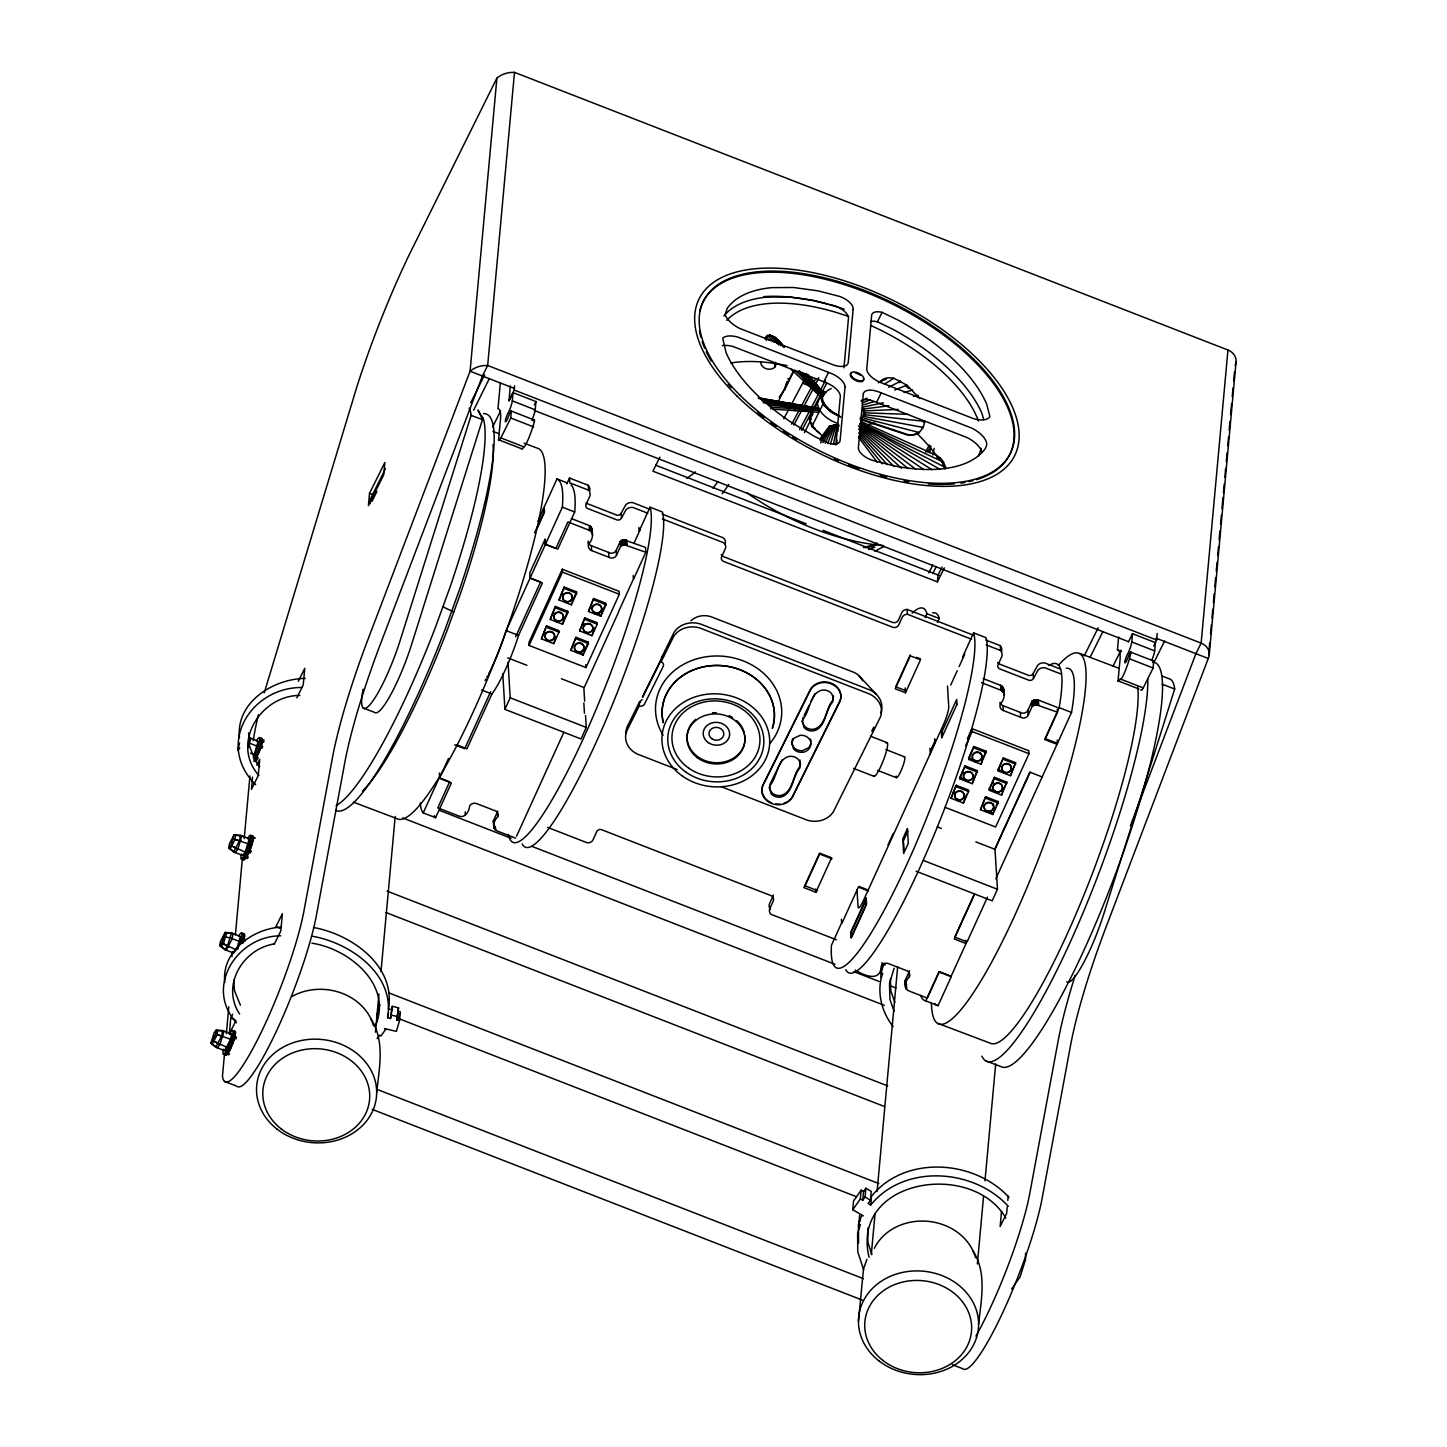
<?xml version="1.0" encoding="UTF-8"?>
<svg xmlns="http://www.w3.org/2000/svg" width="1447" height="1447" viewBox="0 0 1447 1447"><rect width="100%" height="100%" fill="white"/><g stroke="black" fill="none" stroke-linecap="round" stroke-linejoin="round"><path stroke-width="1.5" d="M592.275 530.452L589.472 525.659L571.475 518.605M633.732 578.764L645.778 552.266L624.145 544.633L620.6 546.224L616.531 555.196A5.101 4.757 -3.5 0 1 608.916 557.294L591.642 550.565A5.589 5.209 -3.5 0 1 588.495 544.289C591.805 540.961 595.151 532.677 589.182 530.235L567.911 521.951L555.847 548.449L545.302 544.343L545.013 539.496M1003.947 690.4L1001.143 685.607L983.146 678.553M1057.232 740.159L1057.431 743.396L1045.403 738.712L1057.468 712.213L1035.817 704.58L1032.29 706.172L1028.202 715.144A5.101 4.757 -3.5 0 1 1020.605 717.242L1003.314 710.531A5.589 5.209 -3.5 0 1 1000.166 704.237C1003.549 700.945 1006.805 692.625 1000.854 690.183L981.518 682.658M833.526 695.935L832.749 700.384C825.351 708.542 826.11 727.081 813.087 729.306A9.496 8.194 5.2 0 1 804.243 725.869L802.398 721.818L803.175 717.368M533.201 420.824C538.628 412.829 525.713 448.823 523.778 446.816A8.176 1.32 -68.7 0 1 521.481 448.679L498.582 439.779A8.176 1.32 -68.7 0 0 500.879 437.916L510.755 418.02L511.352 410.659M511.388 411.111L534.287 420.028M1138.861 688.953L1118.043 680.85A8.176 1.32 -68.7 0 0 1120.34 678.987C1123.686 680.397 1135.533 640.876 1129.004 654.731A10.183 1.646 -68.7 0 1 1126.725 660.465A5.698 0.922 -68.7 0 1 1124.771 662.057A5.698 0.922 -68.7 0 1 1127.267 654.695A8.935 1.429 -68.7 0 0 1131.789 641.962L1132.531 633.714L1155.429 642.631L1154.67 650.879A8.935 1.429 -68.7 0 1 1151.667 660.483M1140.941 689.749A8.176 1.32 -68.7 0 0 1143.239 687.886L1153.114 668.008L1153.693 660.646M838.392 426.539L838.518 424.839L837.307 424.785L829.131 426.467L820.105 438.694M224.502 1053.85L222.458 1076.261A106.897 17.183 -68.7 0 0 259.212 1036.396A106.897 17.183 -68.7 0 0 303.617 912.75L332.141 759.386A174.382 28.036 -68.7 0 1 370.269 633.442L470.076 371.21L496.9 78.12A24.002 20.674 5.2 0 1 514.499 72.368L1227.96 350.029A13.529 11.666 5.2 0 1 1235.087 365.386M226.347 1033.664L228.825 1006.768M235.373 935.051L242.354 858.831M244.199 838.663L249.951 775.899M252.556 777.148L251.452 789.284L258.235 775.592L259.718 759.404L256.806 765.282M232.678 1014.202L230.778 1018.019L229.313 1034.008L235.933 1020.678M369.528 493.355L368.406 505.672L383.744 474.761L384.866 462.461L369.528 493.355L373.652 494.964M370.161 503.646L370.631 498.546L385.445 468.719M375.442 1032.199L378.951 993.98M380.995 971.516L395.194 816.452M376.672 1092.521C379.241 1067.868 385.246 1041.352 371.011 1018.959M377.07 1038.584L379.53 1035.238L380.868 1035.998L385.788 1029.287L384.432 1028.546L396.388 1031.385L399.517 1020.605L396.767 1019.936L398.54 1007.836L392.318 1006.352L390.545 1018.453L387.579 1017.747L387.977 1013.352M390.545 1018.453L392.318 1006.352M396.767 1019.936L398.54 1007.836M399.517 1020.605L400.331 1011.797L397.581 1011.146M514.499 72.368L487.675 365.476L482.43 376.021L382.641 638.254A174.382 28.036 -68.7 0 0 344.495 764.197L315.989 917.561A106.897 17.183 -68.7 0 1 276.25 1031.494A106.897 17.183 -68.7 0 1 236.874 1086.227L224.502 1081.415M500.336 383.021L497.967 408.832A73.743 11.847 -68.7 0 1 500.137 422.759L498.582 439.779M510.339 385.879L508.964 400.946L513.07 392.643L535.969 401.561L535.209 409.808A8.935 1.429 -68.7 0 1 531.827 420.281M511.279 410.622L509.525 413.661A10.183 1.646 -68.7 0 1 507.264 419.395A5.698 0.922 -68.7 0 1 505.31 421.005A5.698 0.922 -68.7 0 1 507.788 413.625A8.935 1.429 -68.7 0 0 512.31 400.891L513.07 392.643M508.982 400.584L514.228 390.039L514.607 385.824M677.178 769.551L637.331 754.05A21.904 18.865 5.2 0 1 626.696 731.115L639.212 705.901L639.574 701.849L642.179 699.552M639.212 705.901A4.015 3.455 5.2 0 0 644.458 704.183L663.232 666.38A4.015 3.455 5.2 0 0 661.098 661.785L661.478 657.734L673.995 632.52A21.904 18.865 5.2 0 1 700.276 623.946L870.135 690.056A21.904 18.865 5.2 0 1 880.771 712.991M760.688 361.967A8.284 7.145 5.2 0 0 765.734 368.587A8.284 7.145 5.2 0 0 774.67 367.411L775.122 362.311M835.878 445.043L840.363 396.134A16.315 7.85 26.4 0 0 826.092 382.695L733.43 346.629A21.054 10.147 26.4 0 0 722.27 345.67M843.945 367.791L848.412 318.901A14.018 6.747 26.4 0 0 833.273 305.426L813.323 300.289L788.886 296.961L767.453 297.069A147.178 70.903 26.4 0 0 723.844 316.061M863.678 1269.96L857.782 1251.872L857.601 1233.405L860.368 1224.614L858.795 1224.271L861.562 1215.48L863.135 1215.824L852.753 1209.746L853.567 1200.938L861.146 1190.139L863.533 1191.55L862.738 1200.341L860.35 1198.93L861.146 1190.139M881.947 964.154L881.151 972.945L882.706 973.306C876.195 991.141 881.512 1012.086 893.179 1026.628M858.795 1224.271L859.608 1215.48M862.738 1200.341L865.053 1197.031L865.867 1188.24L871.257 1191.406L870.461 1200.196L868.128 1203.506L870.714 1205.025C904.194 1163.569 973.722 1168.398 1008.306 1206.31M858.451 1321.292L863.497 1268.965L866.934 1259.324M870.714 1205.025L871.528 1196.235C905.008 1154.778 974.536 1159.59 1009.102 1197.519M871.311 1254.549L875.019 1214.105M877.081 1191.623L897.646 966.903M659.886 457.143L652.923 471.179L937.385 581.875L938.018 575.092L941.997 567.061M977.376 1263.936L983.544 1196.524M984.991 1180.788L995.681 1063.943M978.606 1324.276C981.156 1299.623 987.18 1273.107 972.945 1250.714M1001.523 1211.356L1000.148 1226.513L1006.624 1213.454L1007.221 1206.961M1007.817 1200.467L1008.215 1196.126M1118.043 680.85L1119.616 663.829A73.743 11.847 -68.7 0 0 1117.428 649.902L1118.621 637.006M1153.784 645.941L1156.587 640.008L1157.184 633.442M1227.96 350.029L1201.137 643.119L1195.909 653.664L1130.433 825.694M1208.878 651.765L1209.692 642.812M1210.524 633.858L1211.338 624.923M1211.953 618.213L1212.767 609.259M1213.382 602.549L1214.196 593.596M1214.811 586.885L1215.643 577.932M1216.24 571.221L1217.072 562.268M1217.687 555.558L1218.501 546.604M1219.116 539.894L1219.93 530.94M1220.544 524.23L1221.377 515.295M1221.973 508.584L1223.004 497.388M1223.42 492.921L1224.234 483.967M1224.849 477.257L1225.663 468.303M1226.278 461.593L1227.092 452.64M1227.707 445.929L1228.539 436.976M1229.154 430.265L1229.968 421.312M1230.583 414.602L1231.614 403.424M1232.229 396.713L1233.043 387.76M1233.658 381.049L1234.472 372.096M1209.222 655.202L1236.1 361.551M836.619 444.428L837.035 440.069M837.885 431.369L838.518 424.839L838.537 426.539M642.685 697.291L661.406 659.579M787.385 405.359L787.656 403.369L792.63 404.672L795.633 408.922L794.946 410.659M244.055 856.009L233.672 851.957L228.753 848.123L229.313 844.017L234.107 834.792L240.365 835.299L249.282 838.754L245.212 852.229L242.571 855.43M228.753 848.123L230.851 845.573L234.107 834.792M219.817 945.741L221.916 943.191L236.277 949.865L233.636 953.048L224.737 949.594L219.817 945.741L220.378 941.635L225.171 932.411L231.448 932.917L240.347 936.39L237.109 947.785M235.029 839.477L235.59 835.371L241.848 835.878L237.796 849.353L235.156 852.536L230.236 848.702L235.029 839.477L241.143 841.014M250.783 738.259L248.396 747.556M221.916 943.191L225.171 932.411M226.184 1051.246L215.802 1047.212L210.882 1043.377L214.138 1032.597L216.254 1030.047L222.512 1030.553L232.895 1034.587M240.365 835.299L239.659 840.436L233.672 851.957M210.882 1043.377L215.675 1034.153L216.254 1030.047M217.159 1034.732L217.737 1030.608L223.996 1031.132L219.926 1044.607L217.285 1047.791L212.365 1043.956L217.159 1034.732L223.272 1036.269M224.737 949.594L227.378 946.392L231.448 932.917M232.207 938.651L232.931 933.496L226.673 932.989L223.417 943.77L221.301 946.32L226.22 950.173L232.207 938.651L224.611 936.535M222.512 1030.553L221.789 1035.69L215.802 1047.212M231.411 1034.008L230.688 1039.145L224.701 1050.667M929.697 452.929L930.801 446.11M787.349 405.377L787.656 403.369L786.535 403.659M762.081 400.602L762.406 398.594L759.132 398.649M762.044 400.602L762.406 398.594L768.122 401.904L771.468 407.24L770.799 408.976M762.406 400.692L762.786 398.703M789.646 405.395L790.008 403.406M932.899 454.991L934.165 448.389M833.526 444.283L837.307 424.785L837.451 426.503M758.192 397.871L817.139 408.072L818.803 409.049L819.111 412.341L772.987 409.139M376.527 1016.355L379.946 1004.562M375.714 1025.145C392.517 984.43 348.817 948.726 311.955 943.191M387.579 1017.747C395.393 974.717 350.59 942.974 312.679 936.299M398.45 1018.272L399.698 1013.967M830.524 444.03L836.077 424.803M768.791 405.287L769.352 403.424L768.737 405.232M818.26 410.912L818.803 409.049L763.907 401.307M818.604 411.364L818.803 409.049M894.174 968.188L889.489 983.381L889.941 999.407L894.083 1011.218M469.099 408.09A145.677 25.775 -69.3 0 1 471.125 415.361L400.313 639.99A59.001 10.436 -69.3 0 1 371.807 702.41A59.001 10.436 -69.3 0 1 363.088 689.206M478.125 409.899L482.466 419.648L411.653 644.277A59.001 10.436 -69.3 0 1 374.52 712.34L363.179 708.053M860.061 1219.333L858.397 1224.614L858.596 1243.063M1161.941 676.038L1170.352 679.222A145.677 25.775 -69.3 0 1 1174.693 688.989L1103.88 913.6A59.001 10.436 -69.3 0 1 1066.765 981.681M792.576 738.73L791.798 743.179L793.643 747.231A9.496 8.194 5.2 0 0 802.488 750.686L808.909 747.647L811.025 743.36M770.455 405.196L819.49 410.007L818.839 411.816L819.165 409.483L763.112 402.664M818.55 411.292L819.165 409.483M822.493 436.053L811.876 426.558L809.434 419.214L812.997 414.222M818.405 400.367L817.338 403.261C818.966 413.589 828.408 420.1 837.596 423.41M817.139 408.072L814.625 408.741L821.57 394L827.141 390.943M862.213 420.733L861.037 423.338M827.72 443.614L834.865 424.912L835.281 426.594L834.865 424.912M514.011 388.302L470.076 371.21A24.002 20.674 5.2 0 1 487.675 365.476L1201.137 643.119A13.529 11.666 5.2 0 1 1208.263 658.475L1108.474 920.708A174.382 28.036 -68.7 0 0 1070.328 1046.651L1041.822 1200.015A106.897 17.183 -68.7 0 1 1002.084 1313.966A106.897 17.183 -68.7 0 1 962.707 1368.699L952.397 1364.684M819.111 412.341L819.49 410.007M239.605 743.053L237.688 750.505L239.786 747.954M254.147 754.611L258.217 741.135L249.3 737.681L248.595 742.817L258.977 746.851M567.296 482.936L556.986 478.921L543.33 508.964L543.584 513.106L534.54 532.948M537.922 521.209L544.217 507.409L544.506 512.256L537.325 528.046M566.808 483.895L569.485 478.016L588.314 485.324A7.995 7.452 -3.5 0 1 589.707 490.913M423.229 812.888L439.038 778.16L451.392 782.972L435.601 817.7L423.229 812.888A158.193 25.431 -68.7 0 1 420.317 802.904M488.598 674.013A51.17 8.23 -68.7 0 0 506.179 630.621L562.34 507.192A203.032 32.63 -68.7 0 0 560.93 483.804A202.743 32.576 -68.7 0 0 556.986 478.921M515.675 838.157L497.28 831.012C491.148 828.751 493.952 820.16 497.696 816.832A5.101 4.757 -3.5 0 0 494.006 810.338L476.714 803.61A5.589 5.209 -3.5 0 0 469.66 805.925C469.334 810.971 465.048 818.55 459.079 816.126L437.79 807.86L449.655 781.778L439.671 777.907L448.534 758.445M490.605 691.793L464.704 748.714L454.72 744.843M515.602 636.897L540.581 582.001L530.036 577.896M571.04 484.908A202.743 32.576 -68.7 0 1 573.283 488.598A203.032 32.63 -68.7 0 1 574.712 512.003L557.837 549.082L545.483 544.271L545.157 539.134L529.747 573.048L530.054 578.167L542.408 582.978L518.551 635.432A51.17 8.23 -68.7 0 1 491.908 693.981L466.947 748.786L456.655 744.789M562.286 569.214L528.915 642.54L529.096 645.452L585.963 667.592L619.334 594.265L619.153 591.335L562.286 569.214L562.467 572.126L529.096 645.452M585.547 715.578L586.27 727.407L581.007 738.965L504.931 709.374L510.194 697.798L508.042 662.31M546.568 625.864L541.413 638.851L553.713 643.644L558.958 632.122L558.868 630.657L546.568 625.864L541.413 638.851M555.395 606.456L550.24 619.443L562.557 624.236L567.803 612.714L567.712 611.249L555.395 606.456L550.24 619.443M564.221 587.048L559.067 600.035L571.384 604.828L576.63 593.306L576.539 591.841L564.221 587.048L559.067 600.035M556.028 636.897L553.713 643.644M564.059 619.244L562.557 624.236M564.873 617.489L567.712 611.249M572.108 601.608L576.539 591.841M575.978 637.313L570.823 650.3L583.141 655.093L588.386 643.571L588.296 642.106L575.978 637.313L570.823 650.3M584.823 617.905L579.668 630.892L591.968 635.685L597.213 624.163L597.123 622.698L584.823 617.905L579.668 630.892M593.65 598.497L588.495 611.484L600.812 616.277L606.058 604.756L605.967 603.29L593.65 598.497L588.495 611.484M616.531 555.196L616.223 550.33L620.311 541.359L623.856 539.767L645.489 547.4L645.778 552.266M494.169 823.904L493.3 820.955L497.388 811.984A5.101 4.757 -3.5 0 0 497.714 810.971M583.901 651.783L588.296 642.106M594.789 627.853L591.968 635.685M601.59 612.895L605.081 605.208M522.186 843.945A183.009 29.41 -68.7 0 0 607.197 717.133A183.009 29.41 -68.7 0 0 662.4 512.003L650.047 507.192L639.068 531.284L638.851 527.522M634.003 543.222L640.37 529.222M516.579 836.167L563.86 732.272M584.226 687.542L618.466 612.316M618.556 611.701L633.424 579.035L633.207 575.526M925.158 617.634L926.948 613.709L939.302 618.52L937.511 622.445M910.235 654.912L895.729 686.782L906.039 690.78M905.496 692.769L920.491 659.796L910.29 655.817L895.277 688.79L905.496 692.769L905.189 687.904M815.891 892.274L831.591 857.782L819.599 853.115L803.899 887.608L815.891 892.274L815.692 889.037M962.653 656.956L973.614 632.864L985.986 637.675A183.009 29.41 -68.7 0 1 930.783 842.805A183.009 29.41 -68.7 0 1 845.753 969.617M842.027 923.023L858.378 887.101L868.363 890.972M950.715 685.064L957.263 670.666M959.144 666.561L964.751 654.225M935.486 739.869L930.15 751.608L929.951 748.37M887.988 844.994L893.251 833.418M929.607 754.357L934.871 742.781L934.635 738.748M956.973 704.309L941.708 737.861L941.418 732.996L956.684 699.444L957.01 704.707M851.342 937.855L866.391 904.791L866.102 899.925L851.053 932.989L851.252 936.227M903.507 840.725L907.884 831.084M967.319 738.82L971.95 728.637L1028.817 750.758L1028.998 753.688L995.626 827.015L945.072 807.336M965.637 745.802L972.131 731.549L971.95 728.637M956.214 785.287L951.059 798.274L963.376 803.067L968.622 791.545L968.531 790.08L956.214 785.287L951.059 798.274M959.813 777.401L965.059 765.879L977.358 770.672L972.203 783.659L959.904 778.866L959.813 777.401L965.782 779.734A4.829 4.504 -3.5 0 0 973.108 775.899A4.829 4.504 -3.5 0 0 965.891 771.993A4.829 4.504 -3.5 0 0 965.8 779.806L965.854 781.181M968.64 757.993L973.885 746.471L986.203 751.264L981.048 764.251L968.73 759.458L968.64 757.993L972.619 759.548M959.904 778.866L965.059 765.879M968.73 759.458L973.885 746.471M966.668 794.168L963.376 803.067M977.358 770.672L972.203 783.659M982.549 759.259L981.048 764.251M986.203 751.264L983.363 757.505L981.464 756.763M985.642 796.736L980.487 809.723L992.805 814.516L998.05 802.995L997.96 801.529L985.642 796.736L980.487 809.723M989.223 788.85L994.469 777.328L1006.786 782.122L1001.631 795.108L989.314 790.315L989.223 788.85L995.192 791.183M998.068 769.442L1003.314 757.921L1015.613 762.714L1010.458 775.701L998.159 770.907L998.068 769.442L1002.048 770.998M989.314 790.315L994.469 777.328M998.159 770.907L1003.314 757.921M1028.202 715.144L1027.895 710.278L1031.982 701.307L1034.659 699.878L1038.367 700.041L1057.16 707.348M906.509 984.665L904.99 980.903L909.06 971.932A5.101 4.757 -3.5 0 0 909.44 970.648M909.06 971.932L909.367 976.779C905.623 980.107 902.819 988.699 908.951 990.96L927.346 998.123L939.212 972.04L950.968 976.616L966.017 943.553L965.818 940.315M993.564 811.188L995.247 807.48M996.097 805.617L997.96 801.529M1002.265 792.052L1004.435 787.277M1005.213 785.558L1006.786 782.122M1015.613 762.714L1010.458 775.701M925.718 1000.854L939.067 971.516L951.421 976.327L938.072 1005.665L925.718 1000.854A177.149 28.47 -68.7 0 1 920.762 995.409M974.193 894.318L954.731 937.095L967.084 941.907L987.487 897.104M994.577 849.516L1029.812 772.137L1042.166 776.949M1048.894 665.566A183.679 29.519 -68.7 0 1 1059.15 707.637L1044.644 739.507L1057.015 744.319M974.609 894.246L954.26 938.976L966.017 943.553M916.132 871.239L992.19 900.83L997.453 889.272L995.011 849.335L1030.137 772.264M995.825 878.763L1071.522 712.449A183.679 29.519 -68.7 0 0 1066.258 668.297M825.17 443.216L833.653 425.074L834.232 426.756M496.9 78.12L408.814 255.576A177.294 28.488 -68.7 0 0 356.83 386.964L267.351 682.604A139.69 22.447 -68.7 0 0 264.295 692.715M371.988 501.367L376.925 491.419M298.335 681.284L304.774 668.315L303.255 684.883L296.816 697.852M470.763 402.736L484.655 374.773M473.675 410.134L489.357 378.553M492.667 426.937L500.499 411.147M534.323 404.871L535.969 401.561M274.315 944.059L280.808 930.982L282.382 913.672L275.907 926.731L280.031 928.341M774.67 367.411L776.659 363.378M778.649 400.837L793.607 370.685M793.987 370.812L785.034 388.845L779.21 397.202M661.098 661.785L673.615 636.59A21.904 18.865 5.2 0 1 699.896 628.016L869.756 694.108A21.904 18.865 5.2 0 1 880.391 717.061L833.472 811.586A21.904 18.865 5.2 0 1 807.191 820.16L721.221 786.698M791.147 404.943L804.677 379.277M813.666 382.786L815.638 378.807M815.837 383.618L818.785 377.667M823.831 381.809L828.516 372.367M825.586 380.308L811.188 407.982M826.78 383.148L801.801 430.519M809.434 419.214L812.888 412.232M804.442 432.707L811.369 418.744M811.876 426.558L822.945 404.219L820.521 396.894M870.533 321.451A14.018 6.747 26.4 0 1 875.525 321.433L877.425 321.831L882.109 312.371L897.864 319.986A147.178 70.903 26.4 0 1 986.709 404.201L989.911 416.646A21.054 10.147 26.4 0 1 973.65 418.689L880.988 382.641A16.315 7.85 26.4 0 1 866.717 369.184L871.6 315.844A14.018 6.747 26.4 0 1 880.228 311.973L882.109 312.371M876.556 402.338L881.241 392.879M782.122 759.747L770.274 783.623L769.515 788.09L771.36 792.142A9.496 8.194 5.2 0 0 780.186 795.579C793.209 793.336 792.45 774.814 799.847 766.657L800.01 760.073M804.152 715.379L809.09 705.431M811.08 701.451L815.023 693.493M928.865 572.958L932.827 564.981M936.01 567.079L933.044 573.066A16.767 2.695 -68.7 0 0 932.772 573.627M937.385 581.875L944.366 567.839M871.781 731.097L873.789 727.063M1084.273 655.798L1098.164 627.817M1090.206 657.119L1102.94 631.471M1113.105 666.036L1120.937 650.246M1128.425 642.016L1132.531 633.714M1153.548 663.305L1164.582 641.057M1152.572 662.075L1153.639 660.592M860.531 423.862L861.797 421.873L936.064 455.172A12.933 7.615 27.1 0 1 939.899 457.758L940.55 458.355A12.933 7.615 27.1 0 1 943.48 462.208L945.813 467.707L860.169 423.664L940.062 469.407M939.718 459.748L940.478 458.283M942.739 463.673L943.48 462.208L860.748 423.012M860.567 423.79L861.291 422.415M943.48 462.208L942.775 463.583L945.036 468.955M783.786 418.744L789.031 408.886M791.708 424.206L799.07 410.405M801.168 406.462L811.677 386.747M793.878 425.056L813.865 387.597M799.63 429.669L809.09 411.925M588.314 485.324L588.603 490.189A7.995 7.452 -3.5 0 1 590.014 495.778L586.125 504.316A3.238 3.021 -3.5 0 0 587.862 508.584L617.182 519.998A3.798 3.545 -3.5 0 0 621.468 518.062L621.179 513.215L625.701 504.931A7.452 6.946 -3.5 0 1 632.737 502.615L649.522 509.145M621.468 518.062L626.008 509.778A7.452 6.946 -3.5 0 1 633.044 507.481L647.713 513.197M985.805 640.026L1000.293 645.669L1000.601 650.517A7.995 7.452 -3.5 0 1 1001.993 656.106L998.123 664.643A3.238 3.021 -3.5 0 0 999.841 668.93L1029.161 680.343A3.798 3.545 -3.5 0 0 1033.465 678.408L1033.158 673.542L1037.698 665.258A7.452 6.946 -3.5 0 1 1044.734 662.943L1060.542 669.111M1033.465 678.408L1038.005 670.124A7.452 6.946 -3.5 0 1 1045.023 667.809L1060.832 673.958M822.963 442.673L832.477 425.309M930.674 446.327L929.462 448.516A27.077 12.101 -52.2 0 0 927.798 452.115M929.372 444.989L928.033 447.412A27.077 12.101 -52.2 0 0 925.899 452.169M820.648 442.854L831.32 425.635M820.25 440.575L830.198 426.015L831.157 427.643M919.786 398.576L906.853 385.155L893.884 378.264A26.173 13.186 34.7 0 0 887.952 377.866L886.921 377.993A26.173 13.186 34.7 0 0 883.357 379.168L880.988 381.556L882.363 380.597A26.173 13.186 34.7 0 1 883.158 380.199M863.533 1191.55L865.867 1188.24M852.753 1209.746L860.35 1198.93M1011.616 1288.951L1020.081 1276.905L1025.616 1259.324L1025.543 1253.174M766.404 340.515L766.295 337.115L765.174 338.707L766.295 337.115L769.424 340.298M773.639 341.799L767.597 335.378L766.44 337.024L769.677 334.944L775.212 337.35L782.339 344.495M583.485 624.742L584.208 623.747L582.472 623.078M765.174 338.707L767.597 335.378M921.667 427.625L923.222 427.426L924.922 421.384L863.805 414.638M766.385 336.952L769.677 334.944L778.793 344.947M862.738 420.191L905.587 434.407A29.881 19.245 88.2 0 0 911.755 435.022L914.323 434.769A29.881 19.245 88.2 0 0 919.225 432.544L923.222 427.426L864.112 416.501M899.238 382.514L900.504 381.248L888.711 387.217M768.393 336.482L769.677 334.944M661.062 659.38L642.341 697.092M899.311 382.496L900.504 381.248M776.352 341.058L777.817 339.647M777.22 341.818L778.667 340.407L784.455 347.19M860.296 419.811L865.378 414.348L862.937 407.005M664.064 655.437L661.478 657.734A4.015 3.455 5.2 0 1 662.382 658.204M777.129 341.745L778.667 340.407M878.419 382.822L881.983 380.127M916.457 396.496L917.814 395.483L913.509 396.388M913.781 434.552A29.881 19.245 88.2 0 0 916.729 433.196L919.225 432.544L864.058 418.273M916.403 396.369L917.814 395.483M884.479 384.124L893.884 378.264M827.919 390.274L831.229 388.556M861.218 401.145L867.115 398.16M862.213 403.026L870.334 399.77M894.68 390.039L906.853 385.155L905.822 386.06L908.734 388.465M274.424 943.896C242.77 948.834 220.758 985.642 239.605 1014.003M868.507 549.462L874.856 547.237M860.187 418.219L862.683 416.193A22.41 10.798 26.4 0 0 863.135 410.297M923.385 421.873L924.922 421.384L923.367 421.728M863.425 404.853L874.133 401.615M904.104 392.535L912.677 389.948M863.515 547.599L876.376 544.054M865.469 547.816L876.195 544.868M864.058 406.86L883.412 402.772M911.755 435.022L912.768 434.824M305.227 678.426C273.374 678.679 235.752 702.283 239.442 737.663M302.278 687.488C250.494 686.981 215.404 744.898 255.613 784.618M299.836 695.446C260.532 695.32 230.543 743.903 258.886 775.447M862.593 409.121L888.892 405.811M919.225 432.544L917.507 432.689M281.55 927.021C253.026 928.486 221.192 951.403 224.791 982.567M280.736 935.811C236.928 935.92 204.027 987.415 236.512 1022.758M886.233 379.385L885.926 379.44A26.173 13.186 34.7 0 0 884.008 379.892M865.27 410.858L898.189 409.411M892.727 430.139L894.282 430.085M863.533 412.811L907.667 414.312M771.468 407.24L819.328 410.442M803.23 410.225L809.94 410.948M762.515 399.987L818.423 408.687M761.05 398.974L818.025 408.398M759.82 398.305L817.591 408.199M391.359 1009.662L388.393 1008.957C396.189 965.927 351.404 934.165 313.493 927.509M391.504 1015.143L397.726 1016.644M233.546 838.898L250.042 844.487M215.675 1034.153L232.171 1039.724M862.159 419.431L907.142 434.353A29.881 19.245 88.2 0 0 913.31 434.968M471.125 415.361L482.466 419.648M1162.068 684.214L1174.693 688.989M492.884 431.351L499.106 433.702M524.049 443.144L538.591 448.642A198.13 35.054 -69.3 0 1 499.143 649.884A198.13 35.054 -69.3 0 1 397.021 818.676L353.375 802.163M1079.607 653.375L1119.092 668.333M442.909 606.763L453.797 612.027M938.018 1023.427L989.983 1043.088A198.13 35.054 -69.3 0 0 1080.855 902.53A198.13 35.054 -69.3 0 0 1137.722 686.71M986.058 1060.958L1000.872 1066.566A216.254 38.255 -69.3 0 0 1112.327 882.344A216.254 38.255 -69.3 0 0 1155.393 662.708M802.705 383.256L810.139 386.15M819.111 389.641L826.237 392.408M1155.918 638.109L1208.263 658.475M514.228 390.039L1156.587 640.008M512.31 400.891L535.209 409.808M1131.789 641.962L1154.67 650.879M534.269 410.423L1128.19 641.546M655.636 465.192L806.232 523.796M822.963 530.307L939.23 575.472M1130.849 652.181L1153.747 661.08M1117.428 649.902L1121.588 651.53M510.755 418.02L533.654 426.937M1130.216 659.09L1153.114 668.008M500.879 437.916L523.778 446.816M1120.34 678.987L1143.239 687.886M662.093 514.047L722.921 537.705A5.336 4.974 -3.5 0 1 725.019 543.873M721.293 554.726A3.726 3.473 -3.5 0 0 723.283 556.552L892.419 622.373A4.576 4.269 -3.5 0 0 898.497 619.859L901.788 612.66A5.661 5.263 -3.5 0 1 907.16 609.422L973.397 635.197M588.603 490.189L569.792 482.864L569.485 478.016M662.4 518.912L723.211 542.571A5.336 4.974 -3.5 0 1 725.309 548.739L721.709 556.643A3.726 3.473 -3.5 0 0 723.572 561.418L892.709 627.238A4.576 4.269 -3.5 0 0 898.804 624.724L902.078 617.525A5.661 5.263 -3.5 0 1 907.45 614.27L971.624 639.248M986.112 644.892L1000.601 650.517M562.34 507.192L574.712 512.003M1059.15 707.637L1071.522 712.449M916.403 657.318L920.527 658.928M999.877 702.428A5.589 5.209 -3.5 0 0 1003.024 705.666L1020.298 712.394A5.101 4.757 -3.5 0 0 1027.895 710.278M588.187 542.48A5.589 5.209 -3.5 0 0 591.335 545.718L608.626 552.428A5.101 4.757 -3.5 0 0 616.223 550.33M562.467 572.126L619.334 594.265M972.131 731.549L1028.998 753.688M564.312 588.513L576.63 593.306M593.74 599.962L606.058 604.756M973.976 747.936L986.293 752.729M1003.404 759.386L1015.704 764.179M561.382 593.288L562.901 593.885M595.965 612.967L600.722 614.812L600.812 616.277M975.604 760.706L974.609 760.326L974.699 761.773M555.485 607.921L567.803 612.714M584.914 619.37L597.213 624.163M965.149 767.344L977.448 772.137M994.559 778.793L1006.877 783.587M992.117 782.483L993.872 783.171M552.555 612.696L554.074 613.293M870.696 736.288L887.101 742.673M962.219 772.119L963.72 772.716M885.835 749.546L904.556 756.835M546.659 627.329L558.958 632.122M576.069 638.778L588.386 643.571M956.304 786.752L968.622 791.545M985.733 798.201L998.05 802.995M543.728 632.104L545.248 632.701M953.374 791.527L954.893 792.124M578.294 651.783L583.051 653.628L583.141 655.093M987.957 811.206L992.714 813.051L992.805 814.516M877.75 770.437L896.489 777.726M506.179 630.621L518.551 635.432M853.549 768.375L874.078 776.37M507.77 657.86L526.925 665.331M561.418 678.752L583.828 687.47L584.66 701.18M937.294 826.87L941.364 828.462M975.857 841.883L995.011 849.335M510.194 697.798L586.27 727.407M923.457 860.477L997.453 889.272M481.598 689.966L491.908 693.981M831.989 858.813L819.635 854.001L805.129 885.853L817.483 890.665M858.813 886.396L867.06 889.598M547.653 827.413L586.867 842.66A5.336 4.974 -3.5 0 0 593.089 839.748L596.689 831.826A3.726 3.473 -3.5 0 1 601.681 829.728L770.817 895.548A4.576 4.269 -3.5 0 1 773.132 901.336L769.84 908.535A5.661 5.263 -3.5 0 0 771.106 914.359L836.384 939.772M855.267 970.069C863.262 975.133 880.644 983.11 881.332 965.873A5.589 5.209 -3.5 0 1 888.386 963.575L905.677 970.286A5.101 4.757 -3.5 0 1 909.367 976.779M439.562 810.41L511.062 838.247M532.098 846.441L834.973 964.299M853.911 971.661L879.143 981.482M889.67 985.588L895.982 988.03M250.44 753.163L255.631 755.189M402.664 817.917L884.334 1005.358M387.072 891.099L887.662 1085.901M246.695 852.808L230.851 845.573M385.951 912.514L884.424 1106.503M388.646 992.805L878.727 1183.519M230.724 938.072L241.106 942.106M398.034 1018.326L856.57 1196.759M230.778 1018.019L234.902 1019.61M377.613 1089.609L863.479 1278.696M227.342 1047.483L212.998 1040.827M372.277 1109.397L862.358 1300.111M840.761 417.025L830.759 411.943L822.945 404.219M839.115 415.596C832.007 411.979 823.017 406.48 822.384 397.636L823.307 394.959A22.41 10.798 26.4 0 1 825.586 393.005M836.456 414.33L834.033 412.793M877.425 321.831L893.179 329.446A147.178 70.903 26.4 0 1 982.025 413.643L983.725 419.63M1001.053 690.273L1000.763 685.408M881.838 962.725L885.347 964.751L883.773 964.407L880.879 973.053L881.006 977.557M865.053 1197.031L870.461 1200.196M232.334 846.151L237.796 849.353M223.417 943.77L228.861 946.971M214.482 1041.388L219.926 1044.607M859.59 424.387L932.103 469.75M831.79 411.364L829.71 409.61M860.82 426.431L923.819 469.606M590.014 526.003L590.629 531.139M858.342 425.979L915.553 469.027M859.446 428.276L908.21 468.629M827.684 407.891L826.327 406.318M858.704 429.234L901.59 468.303M794.801 370.287L822.348 395.827M790.605 368.895L821.39 397.455M1002.174 686.366L1002.916 691.666M798.002 371.3L823.307 395.935M803.302 379.096L817.609 392.933M859.554 431.839L894.137 466.549M799.16 370.595L822.62 394.506M802.38 372.295L823.542 394.778M859.174 675.93L876.195 694.234M804.586 373.308L824.302 394.995M858.74 432.96L887.264 464.523M772.409 335.758L781.199 345.706M806.088 373.869L823.669 393.765M808.945 376.835L823.433 393.349M775.212 337.35L783.876 347.37M807.028 374.122L824.374 394.181M809.669 376.907L822.927 392.354M809.054 376.003L823.506 392.951M808.24 374.936L824.067 393.548M1002.626 686.8L1003.187 691.992M824.555 404.183L824.012 403.062M859.373 435.891L882.308 463.836M259.7 766.657L255.613 761.357L249.481 746.109L248.631 732.942M858.433 437.066L877.189 462.262M591.208 527.178L591.751 532.387M478.053 410.912L483.153 418.093A212.004 37.513 -69.3 0 1 449.981 587.283L435.836 626.244A212.004 37.513 -69.3 0 1 336.156 805.617M1005.846 1218.085C971.914 1159.662 850.221 1179.16 869.086 1257.28M829.131 426.467L830.072 428.095M830.198 426.015L831.03 427.661M240.419 1005.213L234.468 990.652L233.745 980.18M894.879 1002.427L890.737 990.598L890.411 978.588M1003.657 688.591L1004.254 695.265M871.872 1254.513L867.929 1242.467L867.784 1228.105M810.447 739.037L811.062 741.171M833.653 425.074L834.087 426.775M993.257 803.573L993.601 805.31M835.154 424.875L835.444 426.576M1057.269 708.976L1057.468 712.213M1038.367 700.041L1038.657 704.888M1037.933 699.896L1038.44 704.834M1037.734 699.842L1038.024 704.707M1037.3 699.769L1037.806 704.671M1037.083 699.733L1037.372 704.599M1036.848 699.697L1037.155 704.562M1036.414 699.679L1036.938 704.544M1036.197 699.679L1036.486 704.544M1035.745 699.697L1036.269 704.544M1035.527 699.715L1035.817 704.58M1035.31 699.751L1035.6 704.617M1035.093 699.787L1035.166 704.689L1034.659 699.878M1034.442 699.932L1034.75 704.798M1034.225 700.004L1034.316 704.942M1033.827 700.149L1034.117 705.015M1033.61 700.239L1033.719 705.195M1033.23 700.438L1033.52 705.286M1033.031 700.547L1033.14 705.521M1032.67 700.764L1032.778 705.756M1032.308 701.035L1032.615 705.883M1032.145 701.162L1032.29 706.172M1020.298 712.394L1020.605 717.242M1003.332 687.831L1003.892 693.258M1003.006 687.307L1003.531 692.516M1002.011 686.222L1002.482 691.214M1001.686 685.95L1002.156 690.942M1003.024 705.666L1003.314 710.531M1001.505 685.842L1001.794 690.707M1001.143 685.607L1001.613 690.581M1000.564 685.317L1000.854 690.183M1004.037 771.776L1004.109 773.223M1001.541 793.643L1001.631 795.108M986.366 810.591L986.456 812.038M956.937 799.142L957.028 800.589M947.478 686.041L948.744 706.733A15.465 2.478 -68.7 0 1 943.01 725.652L863.497 900.378A13.168 2.116 -68.7 0 1 858.053 906.943L857.004 889.851M941.816 732.11L942.142 737.373M907.16 609.422L907.45 614.27M903.633 842.769L904.122 850.999M906.365 984.521L906.564 987.758M906.093 984.195L906.527 989.223M905.75 983.671L906.274 988.88M905.37 982.929L905.931 988.355M904.99 980.903L905.587 987.596M841.412 919.279L841.629 922.879L831.446 945.289A183.009 29.41 -68.7 0 0 907.088 863.841A183.009 29.41 -68.7 0 0 973.614 632.864M626.479 540.02L626.985 544.94M626.262 539.948L626.569 544.814M625.827 539.858L626.352 544.759M625.61 539.803L625.918 544.669M625.393 539.785L625.701 544.633M624.959 539.731L625.484 544.615M624.742 539.731L625.032 544.597L624.29 539.731M624.073 539.749L624.362 544.615M623.856 539.767L624.145 544.633M623.639 539.803L623.711 544.687M623.205 539.876L623.494 544.741M622.988 539.93L623.277 544.795M622.771 539.984L622.861 544.904M622.355 540.129L622.644 544.976M622.138 540.201L622.246 545.157M621.74 540.382L622.047 545.248M621.541 540.491L621.649 545.447M621.179 540.708L621.468 545.555M620.998 540.816L621.107 545.808M620.636 541.069L620.763 546.08M620.311 541.359L620.6 546.224M608.626 552.428L608.916 557.294M591.913 528.444L592.583 535.318M591.552 527.703L592.13 533.111M590.937 526.853L591.371 531.881M590.647 526.545L591.1 531.555M590.34 526.274L590.792 531.266M591.335 545.718L591.642 550.565M589.653 525.767L590.123 530.742M589.472 525.659L589.182 530.235M594.373 612.352L594.464 613.799M588.296 541.051L588.495 544.289M585.782 664.661L585.963 667.592M583.846 702.971L584.479 713.407M576.702 651.168L576.792 652.615M571.294 603.363L571.384 604.828M564.981 600.975A4.829 4.504 -3.5 0 0 572.288 597.068A4.829 4.504 -3.5 0 0 565.072 593.161A4.829 4.504 -3.5 0 0 564.981 600.975L565.035 602.35M556.154 620.383A4.829 4.504 -3.5 0 0 563.444 616.476A4.829 4.504 -3.5 0 0 556.227 612.569A4.829 4.504 -3.5 0 0 556.154 620.383L556.209 621.758M547.292 639.719L547.364 641.166M502.778 673.868L504.931 709.374M497.388 811.984L497.696 816.832M495.399 826.78L495.598 830.017M495.091 826.49L495.435 829.873M494.784 826.183L495.127 829.583M493.97 823.542L494.368 828.588M493.626 822.782L494.169 828.209M493.3 820.955L493.843 827.449M465.211 811.803L465.409 815.041M439.382 773.042L439.671 777.907M837.307 424.785L837.307 426.485M773.277 895.024A4.576 4.269 -3.5 0 1 772.825 896.471L769.551 903.67A5.661 5.263 -3.5 0 0 770.509 909.204M234.902 1036.179A10.183 1.646 -68.7 0 1 232.461 1044.39M231.701 1046.217A10.183 1.646 -68.7 0 1 228.12 1052.693M261.129 740.339A10.617 1.7 -68.7 0 1 262.251 740.213M262.233 741.949A10.617 1.7 -68.7 0 1 259.32 751.463A10.617 1.7 -68.7 0 1 255.178 759.187M252.393 838.735A10.509 1.682 -68.7 0 1 249.933 850.113M249.137 851.976A10.509 1.682 -68.7 0 1 246.804 856.497M246.117 857.474A10.509 1.682 -68.7 0 1 245.104 858.342M243.856 934.907A10.599 1.7 -68.7 0 1 242.879 943.028M981.717 451.645A21.054 10.147 26.4 0 0 966.94 437.5L874.277 401.452A16.315 7.85 26.4 0 0 861.327 400.313M699.661 311.539A171.271 82.515 26.4 0 1 919.152 318.756A171.271 82.515 26.4 0 1 976.598 479.662M972.89 480.711A171.271 82.515 26.4 0 1 969.02 481.652M965.004 482.448A171.271 82.515 26.4 0 1 960.844 483.117M954.369 483.859A171.271 82.515 26.4 0 1 928.377 483.985M908.68 481.706A171.271 82.515 26.4 0 1 904.158 480.929M886.722 477.184A171.271 82.515 26.4 0 1 880.156 475.466M858.903 468.81A171.271 82.515 26.4 0 1 848.539 464.975M838.265 460.797A171.271 82.515 26.4 0 1 834.196 459.025M796.429 439.581A171.271 82.515 26.4 0 1 792.612 437.283M788.85 434.95A171.271 82.515 26.4 0 1 783.297 431.369M776.117 426.503A171.271 82.515 26.4 0 1 770.835 422.759M763.998 417.64A171.271 82.515 26.4 0 1 757.432 412.431M731.187 387.706A171.271 82.515 26.4 0 1 728.112 384.233M711.237 361.099A171.271 82.515 26.4 0 1 706.299 351.82M704.671 348.184A171.271 82.515 26.4 0 1 702.157 341.601M700.854 337.278A171.271 82.515 26.4 0 1 699.462 330.965M251.38 835.896A12.896 2.08 -68.7 0 1 248.775 849.823A12.896 2.08 -68.7 0 1 242.373 857.8M248.974 839.296A12.896 2.08 -68.7 0 1 249.879 837.759M251.688 836.999A12.896 2.08 -68.7 0 1 250.693 847.852A12.896 2.08 -68.7 0 1 243.349 859.265M247.491 838.717A12.896 2.08 -68.7 0 1 250.62 839.007A12.896 2.08 -68.7 0 1 243.747 856.534A12.896 2.08 -68.7 0 1 241.504 853.947M229.621 1033.972A12.896 2.08 -68.7 0 1 232.75 1034.243A12.896 2.08 -68.7 0 1 225.877 1051.77A12.896 2.08 -68.7 0 1 223.634 1049.202M233.51 1031.15A12.896 2.08 -68.7 0 1 231.375 1043.902A12.896 2.08 -68.7 0 1 224.484 1054.121M233.817 1032.254A12.896 2.08 -68.7 0 1 232.822 1043.106A12.896 2.08 -68.7 0 1 225.479 1054.519M253.297 740.755A139.69 22.447 -68.7 0 1 258.416 714.709M1000.293 645.669A7.995 7.452 -3.5 0 1 1001.704 651.24M997.688 662.455A3.238 3.021 -3.5 0 0 999.551 664.064L1028.871 675.478A3.798 3.545 -3.5 0 0 1033.158 673.542M586.162 502.814A3.238 3.021 -3.5 0 0 587.554 503.737L616.874 515.15A3.798 3.545 -3.5 0 0 621.179 513.215M238.556 936.336A12.896 2.08 -68.7 0 1 242.047 934.002A12.896 2.08 -68.7 0 1 238.357 946.881M232.117 956.576A12.896 2.08 -68.7 0 1 232.569 951.583M243.44 933.912A12.896 2.08 -68.7 0 1 242.59 943.137M259.628 739.001A12.896 2.08 -68.7 0 1 260.496 744.192A12.896 2.08 -68.7 0 1 253.858 759.946M256.426 741.099A12.896 2.08 -68.7 0 1 259.664 740.81A12.896 2.08 -68.7 0 1 253.279 757.848M261.31 738.657A12.896 2.08 -68.7 0 1 260.84 746.742A12.896 2.08 -68.7 0 1 254.039 761.484M241.758 934.237A12.896 2.08 -68.7 0 1 241.595 942.757M819.599 432.997A22.356 10.762 26.4 0 1 816.886 430.681M815.692 429.506A22.356 10.762 26.4 0 1 811.297 422.397M863.823 410.46A23.17 11.16 26.4 0 1 861.001 418.563M840.237 416.591A23.17 11.16 26.4 0 1 824.989 392.571M263.86 739.797A12.896 2.08 -68.7 0 1 263.625 742.347M262.667 746.218A12.896 2.08 -68.7 0 1 261.943 748.461M258.217 757.541A12.896 2.08 -68.7 0 1 256.336 760.905M245.357 939.392A12.896 2.08 -68.7 0 1 244.796 941.454M236.422 1037.029A12.896 2.08 -68.7 0 1 235.861 1039.091M229.53 1053.796A12.896 2.08 -68.7 0 1 228.716 1054.935M874.386 1248.273A53.394 45.997 5.2 0 1 927.907 1221.322A53.394 45.997 5.2 0 1 975.513 1257.66M292.131 996.35A53.394 45.997 5.2 0 1 373.579 1025.905M1075.211 975.332A174.382 28.036 -68.7 0 0 1057.974 1041.84L1029.45 1195.204A106.897 17.183 -68.7 0 1 975.911 1336.142M936.933 457.578A12.933 7.615 27.1 0 1 937.71 458.102M941.509 461.702A12.933 7.615 27.1 0 1 941.979 462.353M874.91 551.434A54.859 47.245 5.2 0 1 883.936 546.604M1147.797 679.258A216.254 38.255 -69.3 0 1 1075.682 929.969A216.254 38.255 -69.3 0 1 981.88 1056.165M1058.444 665.276A198.13 35.054 -69.3 0 1 1042.437 848.575A198.13 35.054 -69.3 0 1 931.416 1003.133M493.011 444.735A198.13 35.054 -69.3 0 1 460.399 593.813L447.177 630.223A198.13 35.054 -69.3 0 1 362.437 791.147M483.551 413.625A212.004 37.513 -69.3 0 1 459.115 590.738L444.989 629.698A212.004 37.513 -69.3 0 1 335.722 810.302M254.925 837.433A12.896 2.08 -68.7 0 1 254.907 838.5M251.253 850.782A12.896 2.08 -68.7 0 1 250.277 853.061M248.305 857.004A12.896 2.08 -68.7 0 1 247.401 858.541M863.407 378.698A7.253 3.491 26.4 0 1 855.81 380.561A7.253 3.491 26.4 0 1 851.234 373.163M855.394 372.982A7.253 3.491 26.4 0 1 860.44 375.261M240.98 940.351A10.183 1.646 -68.7 0 1 240.473 942.051M238.411 947.586A10.183 1.646 -68.7 0 1 237.634 949.322M232.442 1036.45A10.183 1.646 -68.7 0 1 231.538 1039.688M230.923 1041.514A10.183 1.646 -68.7 0 1 230.236 1043.377M229.476 1045.204A10.183 1.646 -68.7 0 1 228.698 1046.941M227.921 1048.514A10.183 1.646 -68.7 0 1 227.179 1049.853M249.409 844.433A10.183 1.646 -68.7 0 1 248.794 846.26M246.569 851.686A10.183 1.646 -68.7 0 1 245.791 853.26M650.047 507.192A183.009 29.41 -68.7 0 1 591.1 721.094A183.009 29.41 -68.7 0 1 508.367 834.431M784.491 389.966A18.612 2.984 -68.7 0 1 786.209 383.943M786.408 383.346A18.612 2.984 -68.7 0 1 787.041 381.52M787.946 379.06A18.612 2.984 -68.7 0 1 788.181 378.445M726.774 320.348A143.506 69.13 26.4 0 1 848.647 316.531M870.497 325.34A143.506 69.13 26.4 0 1 978.443 420.987M981.102 448.335A143.506 69.13 26.4 0 1 978.516 455.696M730.862 362.998A143.506 69.13 26.4 0 1 787.096 365.657M917.651 434.154A143.506 69.13 26.4 0 1 938.452 458.482M883.484 545.591A154.558 74.466 26.4 0 1 746.58 492.577M763.582 296.635A154.558 74.466 26.4 0 1 827.123 304.033M829.24 304.612A154.558 74.466 26.4 0 1 844.234 309.224M912.062 613.221A163.999 26.353 -68.7 0 1 926.948 613.709M932.573 612.859A163.999 26.353 -68.7 0 1 939.302 618.52M938.072 1005.665A177.149 28.47 -68.7 0 1 934.672 1003.458M435.601 817.7A158.193 25.431 -68.7 0 1 434.281 815.62M487.711 675.749A51.17 8.23 -68.7 0 1 486.825 677.413M485.939 679.023A51.17 8.23 -68.7 0 1 485.089 680.56M868.001 424.622A154.72 133.287 5.2 0 1 874.856 423.175M547.888 640.044A4.829 4.504 -3.5 0 1 546.387 632.701A4.829 4.504 -3.5 0 1 554.273 634.166A4.829 4.504 -3.5 0 1 549.733 640.406M584.57 631.109A4.829 4.504 -3.5 0 1 584.642 624.742A4.829 4.504 -3.5 0 1 591.479 624.742A4.829 4.504 -3.5 0 1 591.425 631.127M589.833 632.104A4.829 4.504 -3.5 0 1 586.144 632.086M577.299 651.494A4.829 4.504 -3.5 0 1 575.4 644.584A4.829 4.504 -3.5 0 1 583.069 644.602A4.829 4.504 -3.5 0 1 581.007 651.512M972.619 758.21A4.829 4.504 -3.5 0 1 977.141 751.97A4.829 4.504 -3.5 0 1 981.554 758.228A4.829 4.504 -3.5 0 1 973.65 759.675M695.519 471.885A143.506 123.628 5.2 0 1 686.728 478.36M717.893 481.417A143.506 123.628 5.2 0 1 713.009 488.236M728.727 484.438A154.558 133.142 5.2 0 1 722.252 493.68M870.768 549.01A48.276 41.583 5.2 0 1 876.882 542.932M640.587 702.102A4.015 3.455 5.2 0 1 639.574 701.849L627.076 727.045A21.904 18.865 5.2 0 0 625.972 733.575M772.336 728.148A56.198 48.42 5.2 0 0 719.901 665.548A56.198 48.42 5.2 0 0 663.323 722.777A56.27 48.475 5.2 0 1 719.973 665.511A56.27 48.475 5.2 0 1 772.463 728.185M744.825 735.311A29.012 24.997 5.2 0 1 706.516 761.122A29.012 24.997 5.2 0 1 695.718 719.394M712.503 712.792A29.012 24.997 5.2 0 1 716.283 712.702M729.071 715.668A29.012 24.997 5.2 0 1 732.363 717.405M736.722 720.642A29.012 24.997 5.2 0 1 744.409 733.159M663.124 735.148A63.18 54.425 5.2 0 1 680.596 666.108A63.18 54.425 5.2 0 1 762.768 672.602A63.18 54.425 5.2 0 1 769.786 743.577M903.977 757.052A11.196 1.809 -68.7 0 1 901.716 769.153A11.196 1.809 -68.7 0 1 896.163 776.062M886.161 743.035A18.069 2.912 -68.7 0 1 883.375 760.344A18.069 2.912 -68.7 0 1 873.572 775.574M690.942 620.799A18.485 15.935 5.2 0 1 710.676 616.603L854.056 672.385A18.485 15.935 5.2 0 1 862.629 680.741M783.985 803.266A16.062 13.837 5.2 0 0 792.721 796.031L839.658 701.506A16.062 13.837 5.2 0 0 831.139 683.147A16.062 13.837 5.2 0 0 810.121 690.002L763.184 784.545A16.062 13.837 5.2 0 0 771.703 802.886M779.933 804.08A16.062 13.837 5.2 0 1 775.737 803.953M769.388 787.53L771.197 793.77A9.496 8.194 5.2 0 0 780.042 797.207C793.065 794.964 792.305 776.442 799.703 768.267L800.48 763.817L798.635 759.765A9.496 8.194 5.2 0 0 789.791 756.329C776.768 758.572 777.527 777.093 770.13 785.251L769.388 787.53M791.69 742.618L793.499 748.859A9.496 8.194 5.2 0 0 802.325 752.295C808.855 752.223 813.757 743.921 809.072 738.73A9.496 8.194 5.2 0 0 800.227 735.293L793.806 738.332L791.69 742.618M802.289 721.257L804.098 727.497A9.496 8.194 5.2 0 0 812.943 730.934C825.966 728.691 825.188 710.17 832.604 702.012L833.363 697.544L831.519 693.493A9.496 8.194 5.2 0 0 822.692 690.056C809.669 692.299 810.429 710.821 803.031 718.996L802.289 721.257M845.048 386.693L840.164 440.033A14.018 6.747 26.4 0 1 829.637 443.505L814.842 436.632L790.478 421.837A147.178 70.903 26.4 0 1 726.014 352.417L722.704 338.2A21.054 10.147 26.4 0 1 738.133 337.187L830.795 373.254A16.315 7.85 26.4 0 1 845.048 386.693M853.115 309.441L848.231 362.799A16.315 7.85 26.4 0 1 832.568 364.59L739.905 328.523A21.054 10.147 26.4 0 1 725.128 314.397L727.335 308.211A147.178 70.903 26.4 0 1 772.137 287.627L793.571 287.501L818.007 290.847L837.958 295.984A14.018 6.747 26.4 0 1 853.115 309.441M863.316 393.801L858.433 447.141A14.018 6.747 26.4 0 0 873.572 460.616L893.523 465.753A147.178 70.903 26.4 0 0 985.389 448.407L986.275 446.4A21.054 10.147 26.4 0 0 971.642 428.059L878.962 391.992A16.315 7.85 26.4 0 0 863.316 393.801M788.724 403.261L788.434 405.269L788.724 403.261M789.773 403.333L789.447 405.341L789.773 403.333M763.962 399.01L763.582 401L763.962 399.01M792.63 404.672L792.178 406.625L792.63 404.672M768.122 401.904L767.634 403.822L768.122 401.904M794.982 407.602L794.367 409.411L794.982 407.602M866.21 898.171L850.655 932.338L850.981 937.765L866.536 903.597L866.21 898.171M907.432 828.625L902.765 838.88L903.652 853.495L908.318 843.239L907.432 828.625M810.049 690.617L763.13 785.142A16.062 13.837 5.2 0 0 771.649 803.501A16.062 13.837 5.2 0 0 792.667 796.646L839.604 702.121A16.062 13.837 5.2 0 0 831.084 683.762A16.062 13.837 5.2 0 0 810.049 690.617M736.65 395.718A176.172 84.867 26.4 0 0 1011.363 461.123A176.172 84.867 26.4 0 0 822.71 274.803A176.172 84.867 26.4 0 0 736.65 395.718M739.978 395.194A171.271 82.515 26.4 0 0 1007.058 458.808A171.271 82.515 26.4 0 0 823.669 277.643A171.271 82.515 26.4 0 0 739.978 395.194M878.854 1360.795A60.141 51.803 5.2 0 0 977.43 1334.369A60.141 51.803 5.2 0 0 899.311 1273.197A60.141 51.803 5.2 0 0 878.854 1360.795M882.869 1360.433A53.521 46.105 5.2 0 0 970.611 1336.919A53.521 46.105 5.2 0 0 901.083 1282.476A53.521 46.105 5.2 0 0 882.869 1360.433M276.92 1129.04A60.141 51.803 5.2 0 0 375.497 1102.614A60.141 51.803 5.2 0 0 297.377 1041.442A60.141 51.803 5.2 0 0 276.92 1129.04M280.935 1128.678A53.521 46.105 5.2 0 0 368.678 1105.164A53.521 46.105 5.2 0 0 299.149 1050.721A53.521 46.105 5.2 0 0 280.935 1128.678M852.41 377.269A7.253 3.491 26.4 0 0 863.678 379.838A7.253 3.491 26.4 0 0 855.774 372.186A7.253 3.491 26.4 0 0 852.41 377.269M594.41 612.425A4.829 4.504 -3.5 0 0 601.699 608.518A4.829 4.504 -3.5 0 0 594.482 604.611A4.829 4.504 -3.5 0 0 594.41 612.425M594.428 612.841A4.829 4.504 -3.5 0 0 601.735 608.952A4.829 4.504 -3.5 0 0 594.518 605.045A4.829 4.504 -3.5 0 0 594.428 612.841M565.017 601.391A4.829 4.504 -3.5 0 0 572.307 597.502A4.829 4.504 -3.5 0 0 565.09 593.596A4.829 4.504 -3.5 0 0 565.017 601.391M547.346 640.225A4.829 4.504 -3.5 0 0 554.635 636.318A4.829 4.504 -3.5 0 0 547.436 632.411A4.829 4.504 -3.5 0 0 547.346 640.225M585.601 632.267A4.829 4.504 -3.5 0 0 592.89 628.36A4.829 4.504 -3.5 0 0 585.673 624.453A4.829 4.504 -3.5 0 0 585.601 632.267M556.173 620.817A4.829 4.504 -3.5 0 0 563.48 616.91A4.829 4.504 -3.5 0 0 556.263 613.003A4.829 4.504 -3.5 0 0 556.173 620.817M576.774 651.675A4.829 4.504 -3.5 0 0 584.063 647.768A4.829 4.504 -3.5 0 0 576.847 643.861A4.829 4.504 -3.5 0 0 576.774 651.675M1004.055 771.848A4.829 4.504 -3.5 0 0 1011.363 767.941A4.829 4.504 -3.5 0 0 1004.146 764.034A4.829 4.504 -3.5 0 0 1004.055 771.848M1004.091 772.264A4.829 4.504 -3.5 0 0 1011.381 768.375A4.829 4.504 -3.5 0 0 1004.164 764.45A4.829 4.504 -3.5 0 0 1004.091 772.264M974.663 760.815A4.829 4.504 -3.5 0 0 981.97 756.926A4.829 4.504 -3.5 0 0 974.753 753.001A4.829 4.504 -3.5 0 0 974.663 760.815M957.01 799.63A4.829 4.504 -3.5 0 0 964.299 795.741A4.829 4.504 -3.5 0 0 957.082 791.835A4.829 4.504 -3.5 0 0 957.01 799.63M956.973 799.214A4.829 4.504 -3.5 0 0 964.281 795.307A4.829 4.504 -3.5 0 0 957.064 791.4A4.829 4.504 -3.5 0 0 956.973 799.214M995.265 791.672A4.829 4.504 -3.5 0 0 1002.554 787.783A4.829 4.504 -3.5 0 0 995.337 783.858A4.829 4.504 -3.5 0 0 995.265 791.672M995.229 791.256A4.829 4.504 -3.5 0 0 1002.536 787.349A4.829 4.504 -3.5 0 0 995.319 783.442A4.829 4.504 -3.5 0 0 995.229 791.256M965.836 780.222A4.829 4.504 -3.5 0 0 973.126 776.334A4.829 4.504 -3.5 0 0 965.927 772.409A4.829 4.504 -3.5 0 0 965.836 780.222M986.402 810.664A4.829 4.504 -3.5 0 0 993.691 806.757A4.829 4.504 -3.5 0 0 986.474 802.85A4.829 4.504 -3.5 0 0 986.402 810.664M986.42 811.08A4.829 4.504 -3.5 0 0 993.727 807.191A4.829 4.504 -3.5 0 0 986.51 803.284A4.829 4.504 -3.5 0 0 986.42 811.08M708.27 742.582A13.24 11.413 5.2 0 0 729.523 735.655A13.24 11.413 5.2 0 0 711.454 723.066A13.24 11.413 5.2 0 0 708.27 742.582M711.834 738.73A7.452 6.421 5.2 0 0 723.789 734.841A7.452 6.421 5.2 0 0 713.624 727.751A7.452 6.421 5.2 0 0 711.834 738.73M682.658 776.261A53.955 46.485 5.2 0 0 769.189 748.045A53.955 46.485 5.2 0 0 695.591 696.749A53.955 46.485 5.2 0 0 682.658 776.261M686.258 772.372A48.095 41.438 5.2 0 0 763.401 747.213A48.095 41.438 5.2 0 0 697.78 701.469A48.095 41.438 5.2 0 0 686.258 772.372M688.881 768.248A44.061 37.948 5.2 0 0 759.53 745.205A44.061 37.948 5.2 0 0 699.426 703.332A44.061 37.948 5.2 0 0 688.881 768.248M698.105 758.246A29.012 24.997 5.2 0 0 744.644 743.071A29.012 24.997 5.2 0 0 705.069 715.487A29.012 24.997 5.2 0 0 698.105 758.246"/></g></svg>
